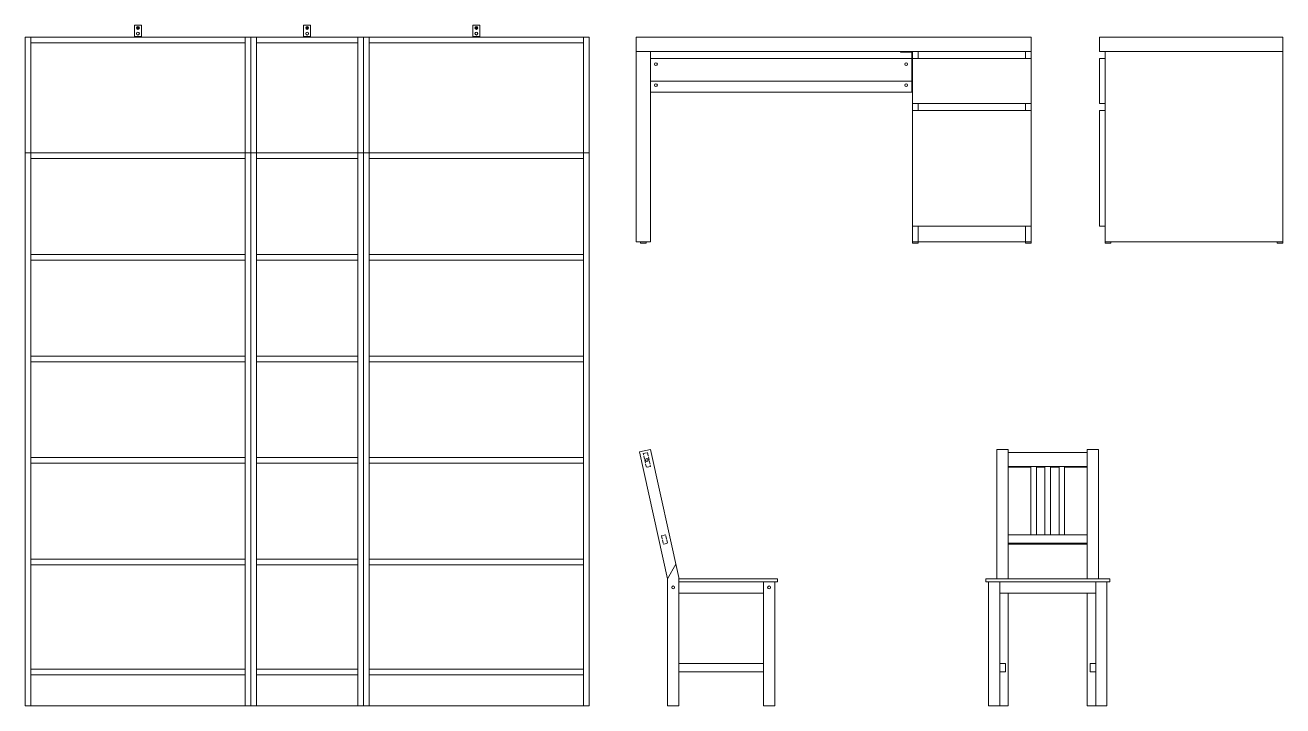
# Model space of a CAD drawing. Header units: inches. Extents: x -747 to 766, y -256 to 288.
# Drawn here: x -747.1 to -301.1, y -15.1 to 226.2 of the extents above; entities that cross this region are included whole.
import ezdxf

# ---------------------------------------------------------------- set-up
doc = ezdxf.new("R2010")
doc.units = ezdxf.units.IN
doc.header["$MEASUREMENT"] = 0
doc.linetypes.add('ACAD_ISO02W100', pattern=[15, 12, -3])
doc.layers.add('A-FURN', color=1, linetype='Continuous', lineweight=15)

msp = doc.modelspace()

# ---------------------------------------------------------------- linework, layer by layer
at = {"layer": 'A-FURN'}
for p, q in [((-708.4, 221.91), (-708.4, 226.21)), ((-708.4, 226.21), (-705.9, 226.21)), ((-707.4, 225.21), (-707.19, 225.25)), ((-707.4, 225.21), (-706.9, 225.21)), ((-707.4, 225.21), (-707.19, 225.17)), ((-707.19, 225.25), (-707.15, 225.46)), ((-707.15, 224.96), (-707.19, 225.17)), ((-707.15, 225.46), (-707.15, 224.96)), ((-707.15, 225.46), (-707.11, 225.25)), ((-707.11, 225.17), (-707.15, 224.96)), ((-707.11, 225.25), (-706.9, 225.21)), ((-707.11, 225.17), (-706.91, 225.21)), ((-705.9, 226.21), (-705.9, 221.91)), ((-648.4, 221.91), (-648.4, 226.21)), ((-648.4, 226.21), (-645.9, 226.21)), ((-647.4, 225.21), (-647.19, 225.25)), ((-647.4, 225.21), (-646.9, 225.21)), ((-647.4, 225.21), (-647.19, 225.17)), ((-647.19, 225.25), (-647.15, 225.46)), ((-647.15, 224.96), (-647.19, 225.17)), ((-647.15, 225.46), (-647.15, 224.96)), ((-647.15, 225.46), (-647.11, 225.25)), ((-647.11, 225.17), (-647.15, 224.96)), ((-647.11, 225.25), (-646.9, 225.21)), ((-647.11, 225.17), (-646.91, 225.21)), ((-645.9, 226.21), (-645.9, 221.91)), ((-588.4, 221.91), (-588.4, 226.21)), ((-588.4, 226.21), (-585.9, 226.21)), ((-587.4, 225.21), (-587.19, 225.25)), ((-587.4, 225.21), (-586.9, 225.21)), ((-587.4, 225.21), (-587.19, 225.17)), ((-587.19, 225.25), (-587.15, 225.46)), ((-587.15, 224.96), (-587.19, 225.17)), ((-587.15, 225.46), (-587.15, 224.96)), ((-587.15, 225.46), (-587.11, 225.25)), ((-587.11, 225.17), (-587.15, 224.96)), ((-587.11, 225.25), (-586.9, 225.21)), ((-587.11, 225.17), (-586.91, 225.21)), ((-585.9, 226.21), (-585.9, 221.91)), ((-547.15, 221.91), (-747.15, 221.91)), ((-747.15, 221.91), (-747.15, -15.09)), ((-745.15, 221.91), (-745.15, -15.09)), ((-669.15, 219.91), (-745.15, 219.91)), ((-708.4, 222.21), (-705.9, 222.21)), ((-669.15, 221.91), (-669.15, -15.09)), ((-667.15, 221.91), (-667.15, -15.09)), ((-665.15, 221.91), (-665.15, -15.09)), ((-629.15, 219.91), (-665.15, 219.91)), ((-648.4, 222.21), (-645.9, 222.21)), ((-629.15, 221.91), (-629.15, -15.09)), ((-627.15, 221.91), (-627.15, -15.09)), ((-625.15, 221.91), (-625.15, -15.09)), ((-549.15, 219.91), (-625.15, 219.91)), ((-588.4, 222.21), (-585.9, 222.21)), ((-549.15, -15.09), (-549.15, 221.91)), ((-547.15, -15.09), (-547.15, 221.91)), ((-301.15, 221.91), (-366.15, 221.91)), ((-366.15, 221.91), (-366.15, 216.91)), ((-301.15, 149.41), (-301.15, 221.91)), ((-432.74, 214.41), (-525.44, 214.41)), ((-436.74, 216.61), (-436.74, 216.91)), ((-432.74, 216.61), (-436.74, 216.61)), ((-432.74, 202.41), (-432.74, 216.61)), ((-432.44, 148.91), (-432.44, 216.91)), ((-432.44, 214.41), (-390.44, 214.41)), ((-430.44, 214.41), (-430.44, 216.91)), ((-392.44, 216.91), (-392.44, 214.41)), ((-390.44, 216.91), (-390.44, 148.91)), ((-301.15, 216.91), (-366.15, 216.91)), ((-366.15, 214.41), (-364.15, 214.41)), ((-364.15, 216.91), (-364.15, 149.41)), ((-432.74, 206.41), (-525.44, 206.41)), ((-432.44, 202.41), (-525.44, 202.41)), ((-432.44, 198.41), (-390.44, 198.41)), ((-430.44, 195.91), (-430.44, 198.41)), ((-392.44, 198.41), (-392.44, 195.91)), ((-366.15, 198.41), (-364.15, 198.41)), ((-432.44, 195.91), (-390.44, 195.91)), ((-366.15, 195.91), (-364.15, 195.91)), ((-547.15, 180.91), (-747.15, 180.91)), ((-669.15, 178.91), (-745.15, 178.91)), ((-629.15, 178.91), (-665.15, 178.91)), ((-549.15, 178.91), (-625.15, 178.91)), ((-390.44, 154.91), (-432.44, 154.91)), ((-430.44, 148.91), (-430.44, 154.91)), ((-392.44, 154.91), (-392.44, 148.91)), ((-364.15, 154.91), (-366.15, 154.91)), ((-390.44, 149.41), (-432.44, 149.41)), ((-430.44, 148.91), (-432.44, 148.91)), ((-390.44, 148.91), (-392.44, 148.91)), ((-364.15, 149.41), (-301.15, 149.41)), ((-669.15, 144.91), (-745.15, 144.91)), ((-669.15, 142.91), (-745.15, 142.91)), ((-629.15, 144.91), (-665.15, 144.91)), ((-629.15, 142.91), (-665.15, 142.91)), ((-549.15, 144.91), (-625.15, 144.91)), ((-549.15, 142.91), (-625.15, 142.91)), ((-669.15, 108.91), (-745.15, 108.91)), ((-629.15, 108.91), (-665.15, 108.91)), ((-549.15, 108.91), (-625.15, 108.91)), ((-669.15, 106.91), (-745.15, 106.91)), ((-629.15, 106.91), (-665.15, 106.91)), ((-549.15, 106.91), (-625.15, 106.91)), ((-669.15, 72.91), (-745.15, 72.91)), ((-629.15, 72.91), (-665.15, 72.91)), ((-549.15, 72.91), (-625.15, 72.91)), ((-529.34, 74.91), (-525.43, 75.78)), ((-529.34, 74.91), (-519.34, 29.91)), ((-525.43, 75.78), (-515.34, 30.35)), ((-402.52, 29.91), (-402.52, 75.78)), ((-402.52, 75.78), (-398.52, 75.78)), ((-398.52, 29.91), (-398.52, 75.78)), ((-398.52, 74.66), (-370.52, 74.66)), ((-370.52, 75.78), (-366.52, 75.78)), ((-370.52, 29.91), (-370.52, 75.78)), ((-366.52, 75.78), (-366.52, 29.91)), ((-669.15, 70.91), (-745.15, 70.91)), ((-629.15, 70.91), (-665.15, 70.91)), ((-549.15, 70.91), (-625.15, 70.91)), ((-398.52, 69.78), (-370.52, 69.78)), ((-398.52, 69.46), (-390.52, 69.46)), ((-390.52, 69.78), (-390.52, 45.56)), ((-388.52, 69.78), (-388.52, 45.56)), ((-388.52, 69.46), (-385.52, 69.46)), ((-385.52, 69.78), (-385.52, 45.56)), ((-385.52, 69.78), (-385.52, 45.56)), ((-383.52, 69.78), (-383.52, 45.56)), ((-383.52, 69.78), (-383.52, 45.56)), ((-383.52, 69.46), (-380.52, 69.46)), ((-380.52, 69.78), (-380.52, 45.56)), ((-378.52, 69.78), (-378.52, 45.56)), ((-378.52, 69.46), (-370.52, 69.46)), ((-398.52, 45.56), (-370.52, 45.56)), ((-398.52, 42.56), (-370.52, 42.56)), ((-398.52, 42.24), (-370.52, 42.24)), ((-669.15, 36.91), (-745.15, 36.91)), ((-629.15, 36.91), (-665.15, 36.91)), ((-549.15, 36.91), (-625.15, 36.91)), ((-669.15, 34.91), (-745.15, 34.91)), ((-629.15, 34.91), (-665.15, 34.91)), ((-549.15, 34.91), (-625.15, 34.91)), ((-516.4, 35.14), (-519.34, 29.91)), ((-519.34, -15.09), (-519.34, 29.91)), ((-515.34, -15.09), (-515.34, 30.35)), ((-515.34, 29.91), (-480.34, 29.91)), ((-515.34, 28.91), (-480.34, 28.91)), ((-485.34, 28.91), (-485.34, -15.09)), ((-481.34, 28.91), (-481.34, -15.09)), ((-480.34, 29.91), (-480.34, 28.91)), ((-362.52, 29.91), (-406.52, 29.91)), ((-406.52, 28.91), (-406.52, 29.91)), ((-362.52, 28.91), (-406.52, 28.91)), ((-405.52, 28.91), (-405.52, -15.09)), ((-401.52, 28.91), (-401.52, -15.09)), ((-367.52, 28.91), (-367.52, -15.09)), ((-363.52, -15.09), (-363.52, 28.91)), ((-362.52, 28.91), (-362.52, 29.91)), ((-515.34, 24.91), (-485.34, 24.91)), ((-401.52, 24.91), (-367.52, 24.91)), ((-398.52, 24.91), (-398.52, -15.09)), ((-370.52, 24.91), (-370.52, -15.09)), ((-669.15, -2.09), (-745.15, -2.09)), ((-669.15, -4.09), (-745.15, -4.09)), ((-629.15, -2.09), (-665.15, -2.09)), ((-629.15, -4.09), (-665.15, -4.09)), ((-549.15, -2.09), (-625.15, -2.09)), ((-549.15, -4.09), (-625.15, -4.09)), ((-485.34, -0.09), (-515.34, -0.09)), ((-485.34, -3.09), (-515.34, -3.09)), ((-401.52, -0.09), (-399.52, -0.09)), ((-399.52, -3.09), (-401.52, -3.09)), ((-399.52, -0.09), (-399.52, -3.09)), ((-367.52, -0.09), (-369.52, -0.09)), ((-369.52, -0.09), (-369.52, -3.09)), ((-369.52, -3.09), (-367.52, -3.09)), ((-747.15, -15.09), (-547.15, -15.09)), ((-519.34, -15.09), (-515.34, -15.09)), ((-485.34, -15.09), (-481.34, -15.09)), ((-405.52, -15.09), (-401.52, -15.09)), ((-398.52, -15.09), (-401.52, -15.09)), ((-370.52, -15.09), (-367.52, -15.09)), ((-367.52, -15.09), (-363.52, -15.09))]:
    msp.add_line(p, q, dxfattribs=at)
for points in [[(-530.44, 216.91), (-390.44, 216.91), (-390.44, 221.91), (-530.44, 221.91)], [(-530.44, 216.91), (-525.44, 216.91), (-525.44, 149.41), (-530.44, 149.41)], [(-526.94, 148.91), (-528.94, 148.91), (-528.94, 149.41), (-526.94, 149.41)], [(-364.15, 148.91), (-362.15, 148.91), (-362.15, 149.41), (-364.15, 149.41)], [(-301.15, 148.91), (-303.15, 148.91), (-303.15, 149.41), (-301.15, 149.41)]]:
    msp.add_lwpolyline(points, close=True, dxfattribs=at)
for points in [[(-366.15, 214.41), (-366.15, 198.41)], [(-366.15, 195.91), (-366.15, 154.91)]]:
    msp.add_lwpolyline(points, dxfattribs=at)
at = {"layer": 'A-FURN', "linetype": 'ACAD_ISO02W100', "ltscale": 0.1, "transparency": 33554687}
for points in [[(-526.47, 74.66), (-525.38, 69.78), (-526.85, 69.46), (-527.93, 74.34)], [(-521.46, 45.24), (-520.8, 42.24), (-519.33, 42.56), (-520, 45.56)]]:
    msp.add_lwpolyline(points, close=True, dxfattribs=at)
at = {"layer": 'A-FURN'}
for centre in [(-707.15, 225.21), (-707.15, 223.21), (-647.15, 225.21), (-647.15, 223.21), (-587.15, 225.21), (-587.15, 223.21), (-523.44, 212.41), (-434.74, 212.41), (-523.44, 204.91), (-434.74, 204.91), (-526.66, 72.06), (-517.34, 26.91), (-483.34, 26.91)]:
    msp.add_circle(centre, 0.5, dxfattribs=at)

doc.saveas('drawing.dxf')
